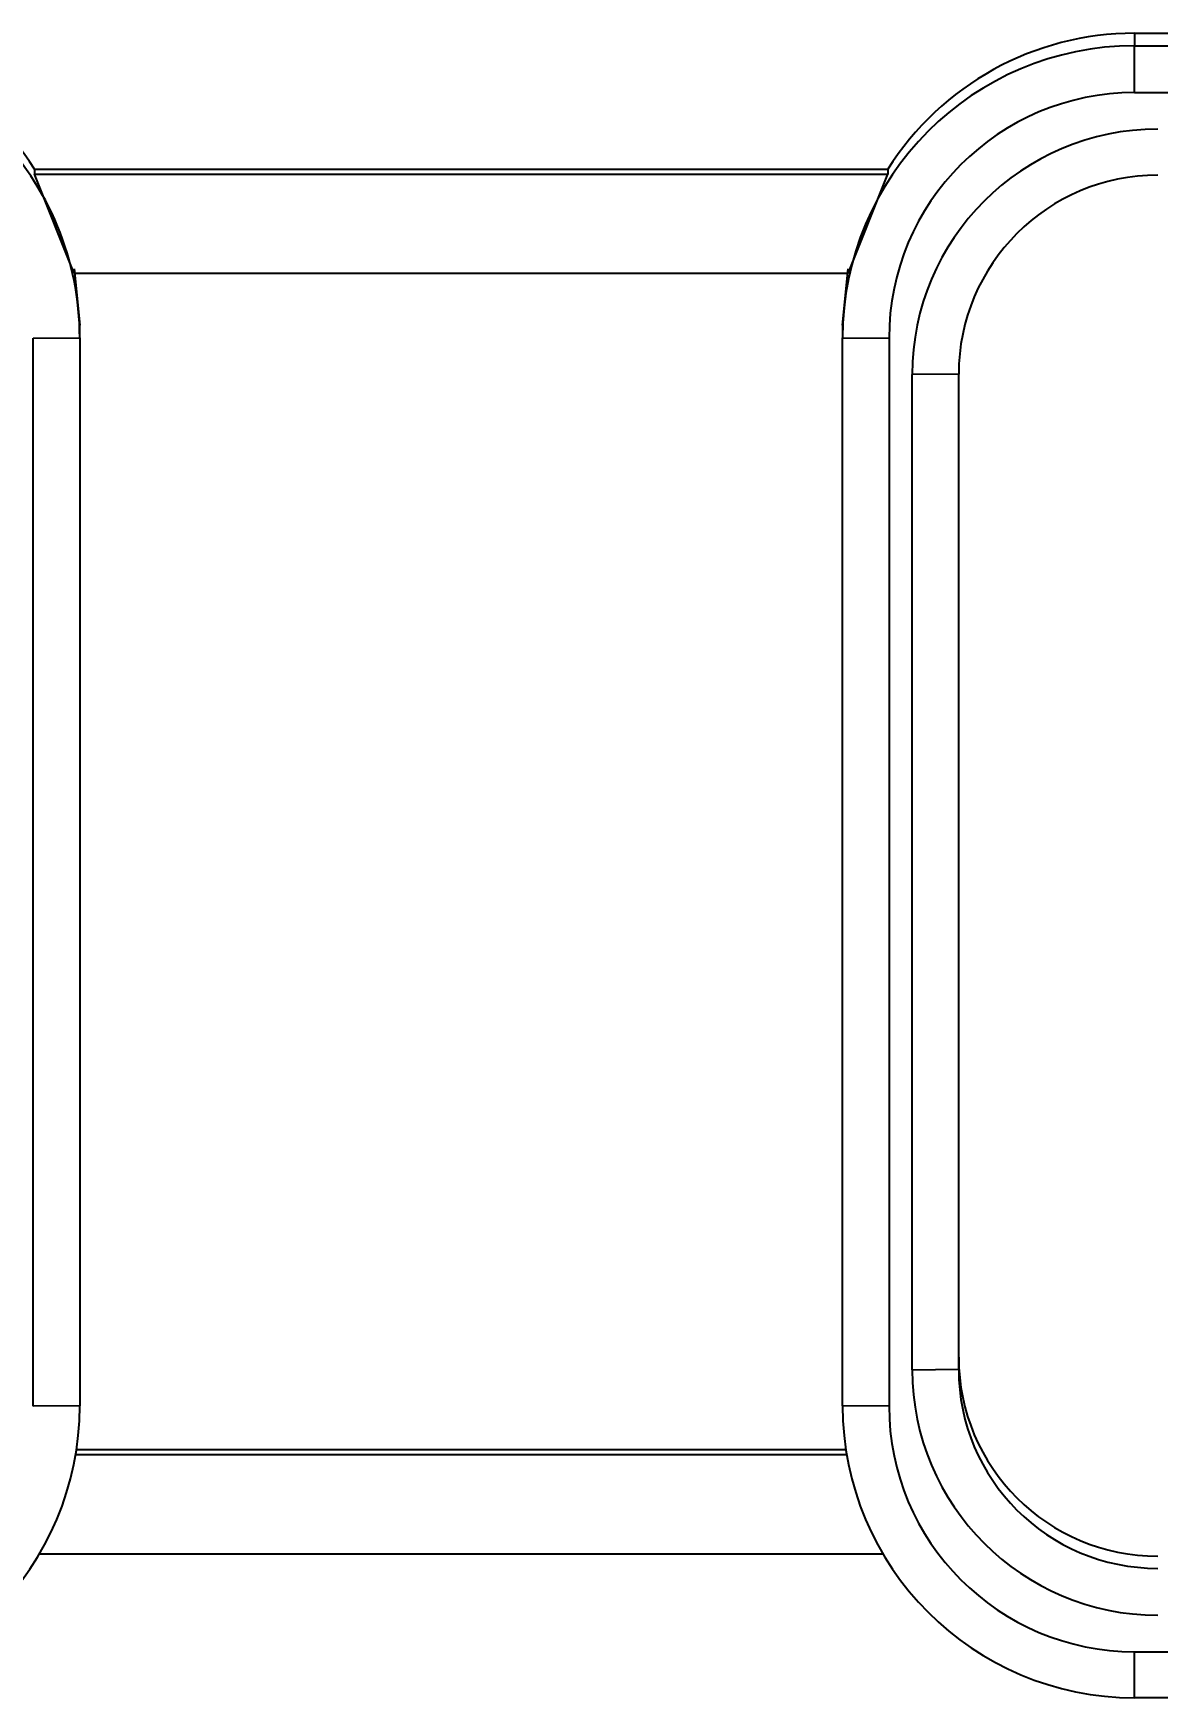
# Model space of a CAD drawing. Header units: inches. Extents: x -3.1 to 15.4, y 3.5 to 10.5.
# Drawn here: x 13.639 to 14.306, y 8.738 to 9.726 of the extents above; entities that cross this region are included whole.
import ezdxf

# ---------------------------------------------------------------- set-up
doc = ezdxf.new("R2010")
doc.units = ezdxf.units.IN
doc.header["$MEASUREMENT"] = 0
doc.layers.get('0').update_dxf_attribs({"linetype": 'CONTINUOUS'})
doc.styles.get("Standard").update_dxf_attribs({"font": 'txt', "width": 0.75})

msp = doc.modelspace()

# ---------------------------------------------------------------- linework, layer by layer
at = {"color": 7, "linetype": 'Continuous'}
for p, q in [((14.29211, 9.72587), (14.71055, 9.72587)), ((14.29211, 9.72587), (14.29211, 9.71843)), ((14.29211, 9.69063), (14.29211, 9.71843)), ((14.29211, 9.71843), (15.26455, 9.71843)), ((15.26455, 9.69063), (14.29211, 9.69063)), ((13.63935, 9.64517), (13.63935, 9.6423)), ((13.63935, 9.64517), (14.14565, 9.64517)), ((13.66286, 9.58324), (13.63935, 9.6423)), ((13.63935, 9.6423), (14.14565, 9.6423)), ((14.12214, 9.58324), (14.14565, 9.6423)), ((14.14565, 9.64517), (14.14565, 9.6423)), ((13.66286, 9.58611), (13.66612, 9.55265)), ((14.12214, 9.58324), (13.66286, 9.58324)), ((14.11888, 9.55265), (14.12214, 9.58611)), ((13.66612, 9.54521), (13.66612, 9.55265)), ((14.11888, 9.55265), (14.11888, 9.54521)), ((13.63856, 9.54497), (13.66612, 9.54521)), ((13.63856, 8.91114), (13.63856, 9.54497)), ((13.66612, 9.54521), (13.66612, 8.91138)), ((14.11888, 9.54521), (14.14644, 9.54497)), ((14.11888, 8.91138), (14.11888, 9.54521)), ((14.14644, 9.54497), (14.14644, 8.91114)), ((14.18778, 9.52356), (14.16022, 9.52332)), ((14.16022, 8.93279), (14.16022, 9.52332)), ((14.18778, 8.93303), (14.18778, 9.52356)), ((14.16022, 8.93279), (14.18778, 8.93303)), ((13.66612, 8.91138), (13.63856, 8.91114)), ((14.14644, 8.91114), (14.11888, 8.91138)), ((13.6637, 8.88248), (14.1213, 8.88248)), ((14.12084, 8.88535), (13.66416, 8.88535)), ((14.14287, 8.82343), (13.64213, 8.82343)), ((14.29211, 8.76547), (15.26455, 8.76547)), ((14.29211, 8.73816), (14.29211, 8.76547)), ((15.26455, 8.73816), (14.29211, 8.73816))]:
    msp.add_line(p, q, dxfattribs=at)
for centre, radius, start, end in [((13.49289, 9.55264), 0.17323, 32.28375, 90.00037), ((14.29211, 9.55264), 0.17323, 89.99963, 147.71625), ((13.4929, 9.54521), 0.17323, 0.00109, 90.00109), ((14.2921, 9.54521), 0.17323, 89.99891, 179.99891), ((14.2921, 9.54497), 0.14567, 89.99891, 179.99891), ((14.30588, 9.52332), 0.14567, 89.99891, 179.99891), ((14.30588, 9.52356), 0.11811, 89.99891, 179.99891), ((14.30588, 8.94021), 0.11811, 180.00109, 270.00109), ((14.30588, 8.93279), 0.14567, 180.00109, 270.00109), ((14.30588, 8.93303), 0.11811, 180.00109, 270.00109), ((13.4929, 8.91138), 0.17323, 269.99891, 359.99891), ((14.2921, 8.91138), 0.17323, 180.00109, 270.00109), ((14.2921, 8.91114), 0.14567, 180.00109, 270.00109)]:
    msp.add_arc(centre, radius, start, end, dxfattribs=at)

# ---------------------------------------------------------------- texts
at = {"insert": (13.83447, 8.95487), "char_height": 0.125, "attachment_point": 3}
msp.add_mtext('{\\P}', dxfattribs=at)

doc.saveas('drawing.dxf')
